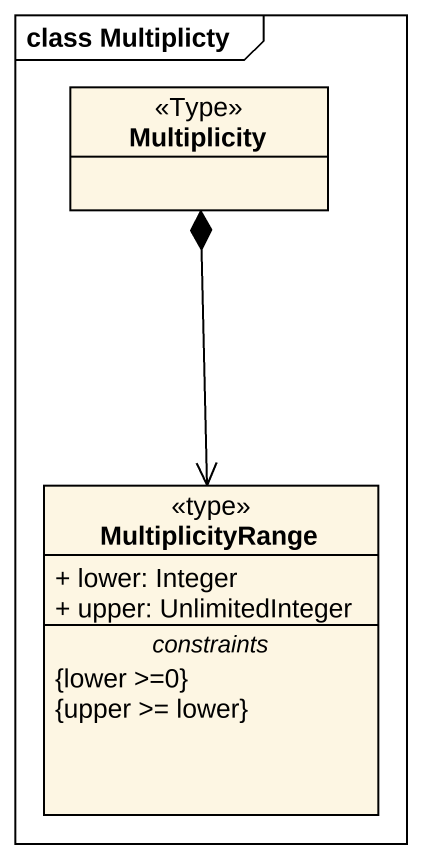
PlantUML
@startuml
mainframe class Multiplicty
hide circle
hide empty members
skinparam classAttributeIconSize 0
class Multiplicity <<Type>>
class MultiplicityRange <<type>> {
  + lower: Integer
  + upper: UnlimitedInteger
  -- constraints --
  {lower >=0}
  {upper >= lower}
}
MultiplicityRange <-up-* Multiplicity
@enduml
